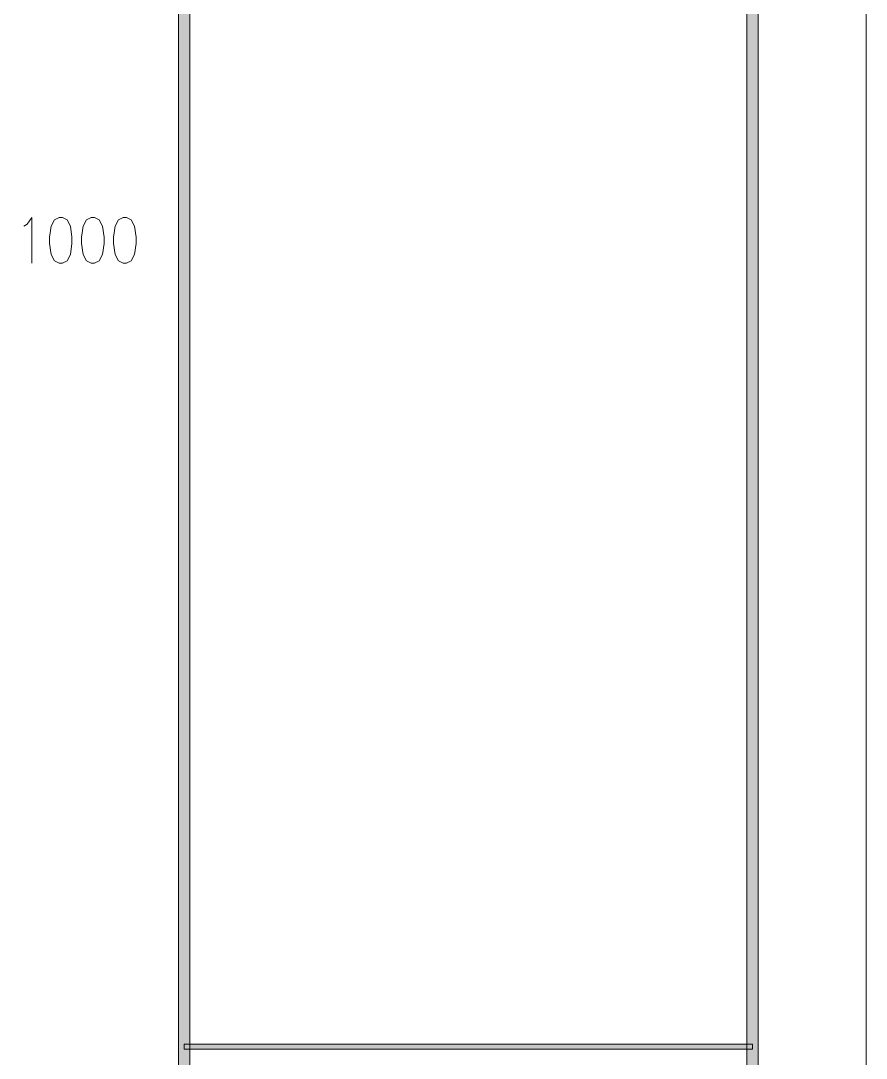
# Model space of a CAD drawing. Header units: millimetres. Extents: x 0 to 829, y 0 to 570.
# Drawn here: x 735.7 to 807.1, y 168.5 to 256.1 of the extents above; entities that cross this region are included whole.
import ezdxf

# ---------------------------------------------------------------- set-up
doc = ezdxf.new("R2010")
doc.units = ezdxf.units.MM

msp = doc.modelspace()

# ---------------------------------------------------------------- hatches: boundary and pattern name
h = msp.add_hatch(color=0)
h.dxf.hatch_style = 2
h.paths.add_polyline_path([(798.015083, 9.119306), (797.055528, 10.078861), (797.055528, 560.002972), (798.015083, 560.962528)])
h = msp.add_hatch(color=0)
h.dxf.hatch_style = 2
h.paths.add_polyline_path([(749.987917, 9.599083), (749.028361, 9.599083), (749.028361, 560.48275), (749.987917, 560.48275)])
h = msp.add_hatch(color=0)
h.dxf.hatch_style = 2
h.paths.add_polyline_path([(797.535306, 169.636722), (797.535306, 169.223972), (749.508139, 169.223972), (749.508139, 169.636722)])

# ---------------------------------------------------------------- linework, layer by layer
at = {"color": 0, "lineweight": 0}
for points in [[(0, 0), (0, 570.081833), (807.130861, 570.081833), (807.130861, 0)], [(798.015083, 9.119306), (797.055528, 10.078861), (797.055528, 560.002972), (798.015083, 560.962528)], [(749.987917, 9.599083), (749.028361, 9.599083), (749.028361, 560.48275), (749.987917, 560.48275)], [(738.960083, 239.440861), (738.554389, 239.260944), (738.286278, 238.710611), (738.148694, 237.796917), (738.148694, 237.250111), (738.286278, 236.336417), (738.554389, 235.786083), (738.960083, 235.602639), (739.231722, 235.602639), (739.637417, 235.786083), (739.909056, 236.336417), (740.043111, 237.250111), (740.043111, 237.796917), (739.909056, 238.710611), (739.637417, 239.260944), (739.231722, 239.440861)], [(741.665889, 239.440861), (741.260194, 239.260944), (740.992083, 238.710611), (740.8545, 237.796917), (740.8545, 237.250111), (740.992083, 236.336417), (741.260194, 235.786083), (741.665889, 235.602639), (741.937528, 235.602639), (742.343222, 235.786083), (742.614861, 236.336417), (742.748917, 237.250111), (742.748917, 237.796917), (742.614861, 238.710611), (742.343222, 239.260944), (741.937528, 239.440861)], [(744.371694, 239.440861), (743.966, 239.260944), (743.697889, 238.710611), (743.560306, 237.796917), (743.560306, 237.250111), (743.697889, 236.336417), (743.966, 235.786083), (744.371694, 235.602639), (744.643333, 235.602639), (745.049028, 235.786083), (745.320667, 236.336417), (745.454722, 237.250111), (745.454722, 237.796917), (745.320667, 238.710611), (745.049028, 239.260944), (744.643333, 239.440861)], [(797.535306, 169.636722), (797.535306, 169.223972), (749.508139, 169.223972), (749.508139, 169.636722)]]:
    msp.add_lwpolyline(points, close=True, dxfattribs=at)
msp.add_lwpolyline([(735.986167, 238.710611), (736.257806, 238.894056), (736.6635, 239.440861), (736.6635, 235.602639)], dxfattribs=at)

doc.saveas('drawing.dxf')
